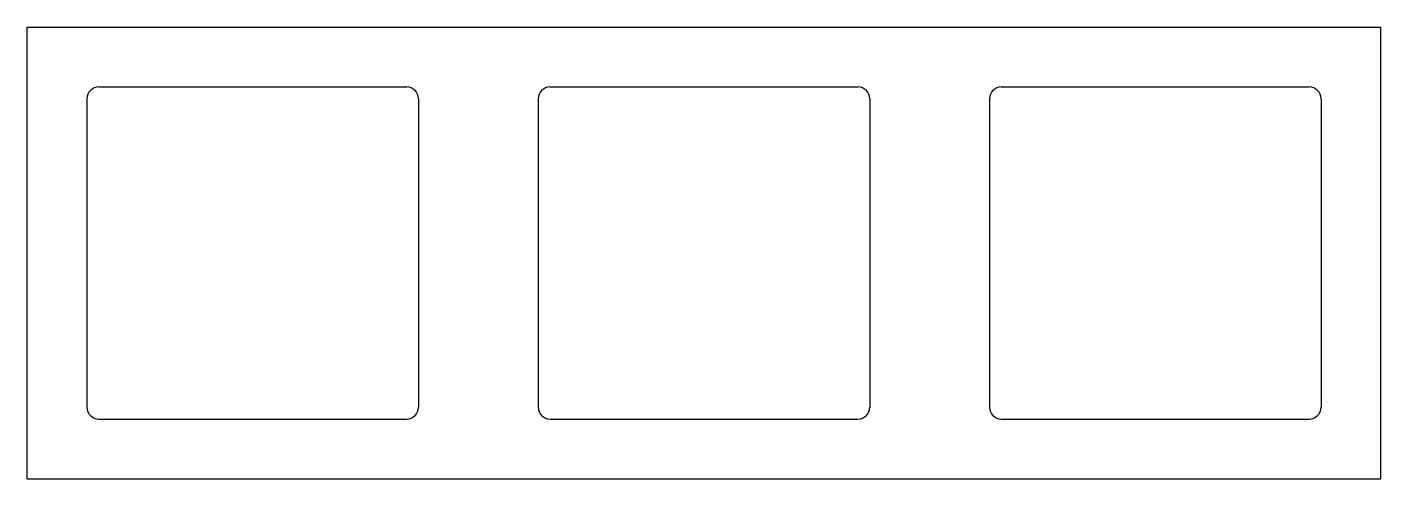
# Model space of a CAD drawing. Header units: millimetres. Extents: x 0 to 57.1, y -19.1 to 0.
import ezdxf

# ---------------------------------------------------------------- set-up
doc = ezdxf.new("R2010")
doc.units = ezdxf.units.MM

msp = doc.modelspace()

# ---------------------------------------------------------------- linework, layer by layer
for p, q in [((0, 0), (57.15, 0)), ((0, -19.05), (0, 0)), ((57.15, -19.05), (57.15, 0)), ((3.025, -2.525), (16.025, -2.525)), ((22.075, -2.525), (35.075, -2.525)), ((41.125, -2.525), (54.125, -2.525)), ((2.525, -3.025), (2.525, -16.025)), ((16.525, -3.025), (16.525, -16.025)), ((21.575, -3.025), (21.575, -16.025)), ((35.575, -3.025), (35.575, -16.025)), ((40.625, -3.025), (40.625, -16.025)), ((54.625, -3.025), (54.625, -16.025)), ((3.025, -16.525), (16.025, -16.525)), ((22.075, -16.525), (35.075, -16.525)), ((41.125, -16.525), (54.125, -16.525)), ((0, -19.05), (57.15, -19.05))]:
    msp.add_line(p, q)
for centre, start, end in [((3.025, -3.025), 90, 180), ((16.025, -3.025), 0, 90), ((22.075, -3.025), 90, 180), ((35.075, -3.025), 0, 90), ((41.125, -3.025), 90, 180), ((54.125, -3.025), 0, 90), ((3.025, -16.025), 180, 270), ((16.025, -16.025), 270, 0), ((22.075, -16.025), 180, 270), ((35.075, -16.025), 270, 0), ((41.125, -16.025), 180, 270), ((54.125, -16.025), 270, 0)]:
    msp.add_arc(centre, 0.5, start, end)

doc.saveas('drawing.dxf')
